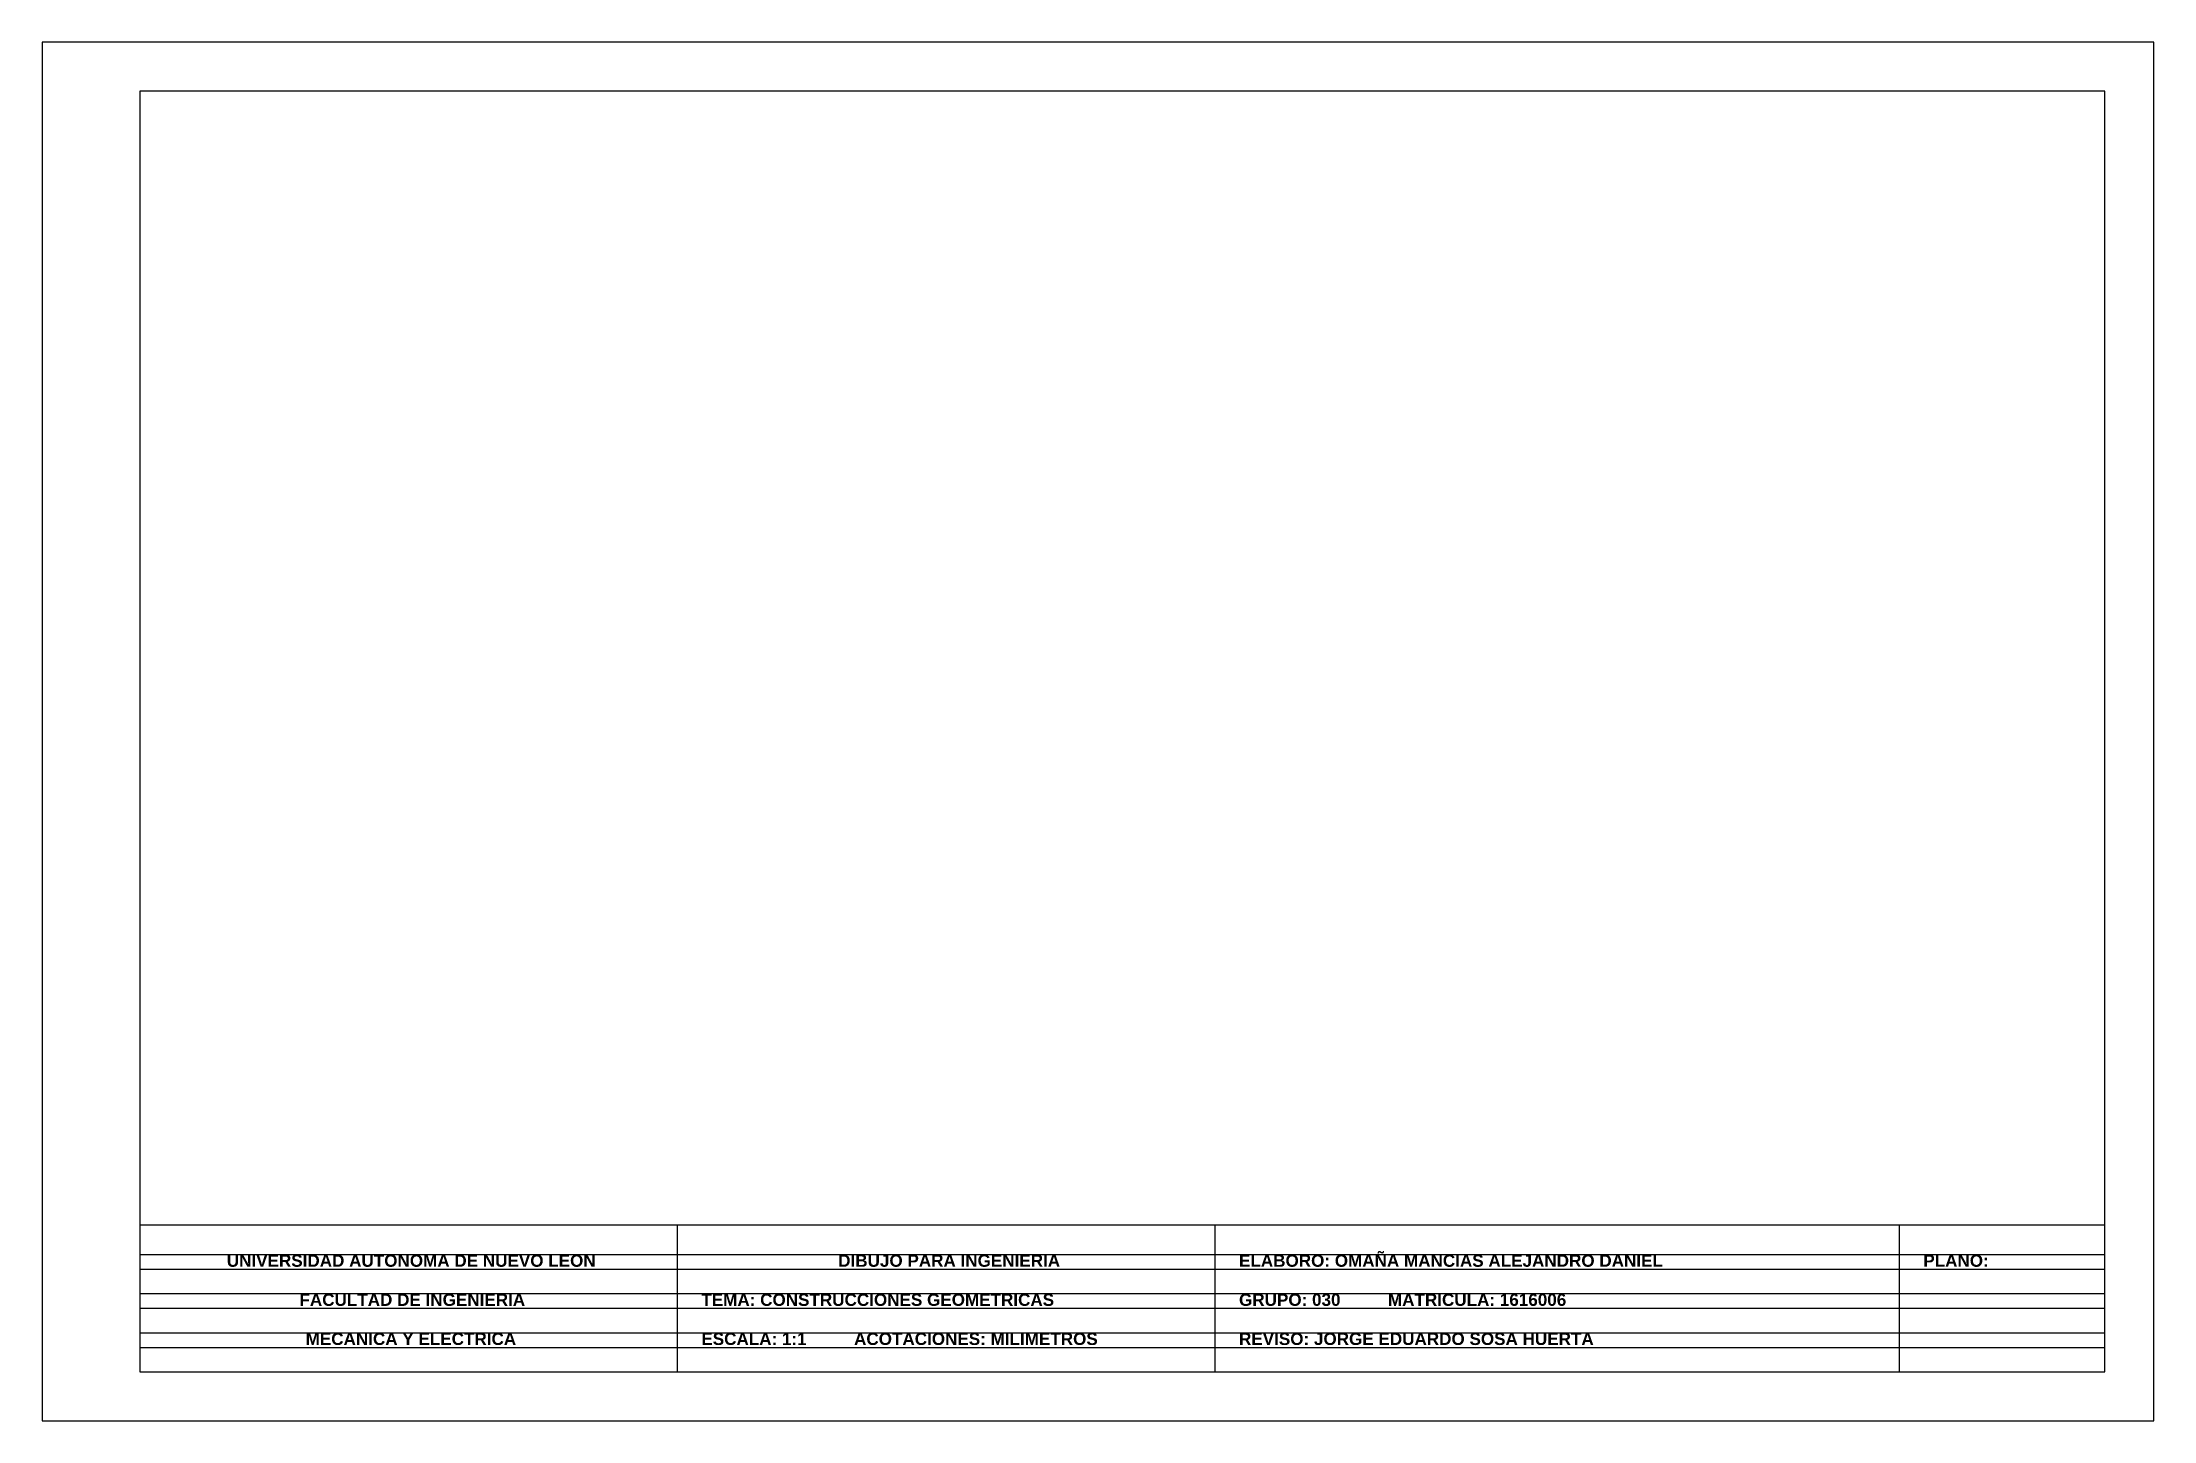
# Model space of a CAD drawing. Header units: millimetres. Extents: x 0 to 432, y 0 to 282.
import ezdxf

# ---------------------------------------------------------------- set-up
doc = ezdxf.new("R2010")
doc.units = ezdxf.units.MM
doc.styles.get("Standard").update_dxf_attribs({"font": 'Arial.ttf'})

msp = doc.modelspace()

# ---------------------------------------------------------------- linework, layer by layer
for p, q in [((20, 34), (422, 34)), ((20, 31), (422, 31)), ((20, 26), (422, 26)), ((20, 23), (422, 23)), ((20, 18), (422, 18)), ((20, 15), (422, 15))]:
    msp.add_line(p, q)
for points in [[(0, 0), (432, 0), (432, 282), (0, 282)], [(20, 10), (422, 10), (422, 272), (20, 272)], [(20, 10), (422, 10), (422, 40), (20, 40)], [(20, 10), (130, 10), (130, 40), (20, 40)], [(20, 10), (240, 10), (240, 40), (20, 40)], [(20, 10), (380, 10), (380, 40), (20, 40)]]:
    msp.add_lwpolyline(points, close=True)

# ---------------------------------------------------------------- texts
at = {"char_height": 2.5, "attachment_point": 1}
for s, width, insert in [('{\\fArial|b1|i0|c0|p34;     ELABORO: OMAÑA MANCIAS ALEJANDRO DANIEL}', 140, (240, 34)), ('\\pi17.758;{\\fArial|b1|i0|c0|p34;UNIVERSIDAD AUTONOMA DE NUEVO LEON}', 109.6978, (20, 34)), ('\\pi32.848;{\\fArial|b1|i0|c0|p34;DIBUJO PARA INGENIERIA}', 110, (130, 34)), ('{\\fArial|b1|i0|c0|p34;     PLANO: }', 42, (380, 34)), ('\\pi32.626;{\\fArial|b1|i0|c0|p34;FACULTAD DE INGENIERIA }', 110, (20, 26)), ('{\\fArial|b1|i0|c0|p34;     TEMA: CONSTRUCCIONES GEOMETRICAS}', 110, (130, 26)), ('{\\fArial|b1|i0|c0|p34;     GRUPO: 030          MATRICULA: 1616006}', 140, (240, 26)), ('{\\fArial|b1|i0|c0|p34;     }', 42, (380, 26)), ('\\pi33.888;{\\fArial|b1|i0|c0|p34;MECANICA Y ELECTRICA}', 110, (20, 18)), ('{\\fArial|b1|i0|c0|p34;     ESCALA: 1:1          ACOTACIONES: MILIMETROS}', 110, (130, 18)), ('{\\fArial|b1|i0|c0|p34;     REVISO: JORGE EDUARDO SOSA HUERTA}', 140, (240, 18))]:
    msp.add_mtext_dynamic_manual_height_columns(s, width=width, gutter_width=12.5, heights=[0], dxfattribs=dict(at, insert=insert))

doc.saveas('drawing.dxf')
